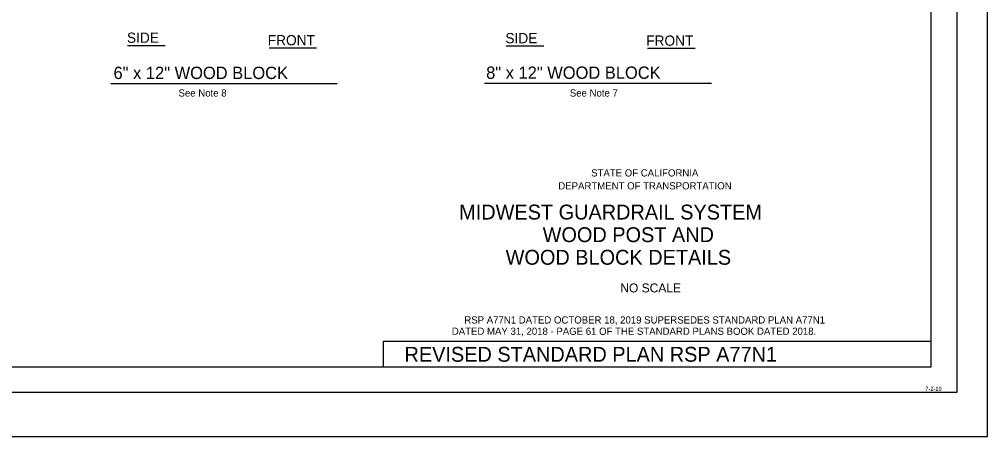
# Model space of a CAD drawing. Extents: x -893 to 867, y -474 to 712.
# Drawn here: x -77 to 867, y -474 to -67 of the extents above; entities that cross this region are included whole.
import ezdxf

# ---------------------------------------------------------------- set-up
doc = ezdxf.new("R2010")
doc.units = 0
doc.layers.add('10 Sheet Format', color=7, linetype='Continuous')
doc.layers.add('57 Undefined', color=7, linetype='Continuous')

msp = doc.modelspace()

# ---------------------------------------------------------------- linework, layer by layer
at = {"layer": '10 Sheet Format'}
for p, q in [((811.55, -406.04), (811.55, 643.96)), ((277.71, -381.01), (811.52, -381.01)), ((277.71, -405.93), (277.71, -381.01)), ((-813.45, -406.04), (811.55, -406.04))]:
    msp.add_line(p, q, dxfattribs=at)
for points in [[(-893.45, -474.04), (866.55, -474.04), (866.55, 711.96), (-893.45, 711.96)], [(-863.43, 668.96), (836.57, 668.96), (836.57, -431.04), (-863.43, -431.04)], [(-863.43, 668.96), (836.57, 668.96), (836.57, -431.04), (-863.43, -431.04)]]:
    msp.add_lwpolyline(points, close=True, dxfattribs=at)
at = {"layer": '57 Undefined'}
for p, q in [((28.05, -92.93), (64.74, -92.93)), ((397.02, -93.38), (433.71, -93.38)), ((165.93, -95.18), (212.28, -95.18)), ((534.9, -95.63), (581.25, -95.63)), ((11.7, -129.88), (232.44, -129.88)), ((375.95, -129.7), (597.48, -129.7))]:
    msp.add_line(p, q, dxfattribs=at)

# ---------------------------------------------------------------- texts
at = {"layer": '10 Sheet Format'}
for s, height, p in [('STATE OF CALIFORNIA', 7, (479.99, -220.54)), ('DEPARTMENT OF TRANSPORTATION', 7, (447.99, -233.15)), ('MIDWEST GUARDRAIL SYSTEM', 14.5, (351.35, -262.48)), ('WOOD POST AND', 14.5, (432.75, -284.51)), ('WOOD BLOCK DETAILS', 14.5, (396.67, -306.54)), ('NO SCALE', 8.75, (508.43, -333.52)), ('RSP A77N1 DATED OCTOBER 18, 2019 SUPERSEDES STANDARD PLAN A77N1', 7, (356.37, -363.85)), ('DATED MAY 31, 2018 - PAGE 61 OF THE STANDARD PLANS BOOK DATED 2018.', 7, (344.15, -374.85)), ('REVISED STANDARD PLAN RSP A77N1', 14.5, (298.05, -401.08)), ('7-2-19', 4, (805.77, -429.47))]:
    msp.add_text(s, height=height, dxfattribs=at).set_placement(p)
at = {"layer": '57 Undefined'}
for s, height, p in [('SIDE', 10, (27.41, -90.31)), ('FRONT', 10, (164.69, -92.71)), ('SIDE', 10, (396.38, -90.76)), ('FRONT', 10, (533.66, -93.16)), ('8" x 12" WOOD BLOCK', 12, (377.63, -125.39)), ('6" x 12" WOOD BLOCK', 12, (14.35, -125.58)), ('See Note 8', 7, (77.72, -142.66)), ('See Note 7', 7, (459.21, -142.66))]:
    msp.add_text(s, height=height, dxfattribs=at).set_placement(p)

doc.saveas('drawing.dxf')
